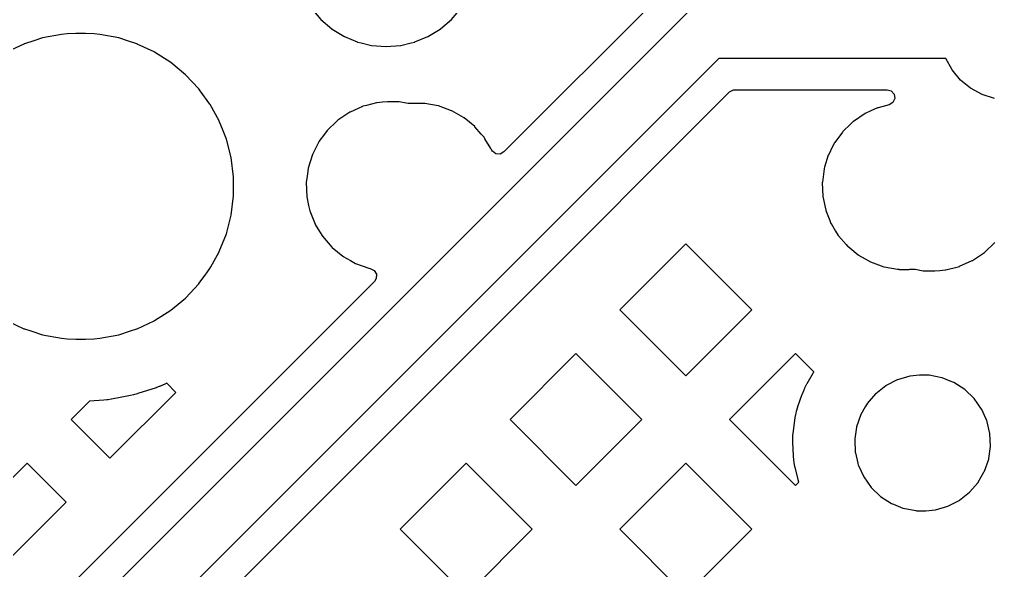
# Model space of a CAD drawing. Extents: x 124.3 to 210.2, y -114.7 to -26.3.
# Drawn here: x 177.5 to 193.42, y -65.79 to -56.77 of the extents above; entities that cross this region are included whole.
import ezdxf

# ---------------------------------------------------------------- set-up
doc = ezdxf.new("R2010")
doc.units = 0
doc.layers.add('BLACK', color=7, linetype='CONTINUOUS')

msp = doc.modelspace()

# ---------------------------------------------------------------- linework, layer by layer
at = {"layer": 'BLACK', "linetype": 'CONTINUOUS'}
for p, q in [((188.034, -56.3305), (185.428, -58.9369)), ((157.984, -87.1), (188.442, -56.6418)), ((182.276, -56.5894), (182.43, -56.77)), ((184.57, -56.77), (184.724, -56.5894)), ((182.43, -56.77), (182.611, -56.9242)), ((184.389, -56.9242), (184.57, -56.77)), ((178.279, -57.0065), (178.186, -57.0124)), ((178.419, -56.9977), (178.279, -57.0065)), ((178.421, -56.9976), (178.419, -56.9977)), ((178.419, -56.9977), (178.419, -56.9977)), ((178.579, -56.9976), (178.421, -56.9976)), ((178.581, -56.9977), (178.579, -56.9976)), ((178.721, -57.0065), (178.581, -56.9977)), ((178.581, -56.9977), (178.581, -56.9977)), ((178.814, -57.0124), (178.721, -57.0065)), ((182.611, -56.9242), (182.615, -56.9268)), ((182.615, -56.9268), (182.615, -56.9268)), ((182.615, -56.9268), (182.806, -57.0437)), ((184.194, -57.0437), (184.385, -56.9268)), ((184.385, -56.9268), (184.389, -56.9242)), ((184.385, -56.9268), (184.385, -56.9268)), ((177.573, -57.1704), (177.296, -57.3011)), ((177.577, -57.1687), (177.573, -57.1704)), ((177.573, -57.1704), (177.573, -57.1704)), ((177.582, -57.1672), (177.577, -57.1687)), ((177.735, -57.1173), (177.582, -57.1672)), ((177.876, -57.0714), (177.735, -57.1173)), ((178.186, -57.0124), (177.876, -57.0714)), ((179.124, -57.0714), (178.814, -57.0124)), ((179.265, -57.1173), (179.124, -57.0714)), ((179.418, -57.1672), (179.265, -57.1173)), ((179.423, -57.1687), (179.418, -57.1672)), ((179.427, -57.1704), (179.423, -57.1687)), ((179.704, -57.3011), (179.427, -57.1704)), ((179.427, -57.1704), (179.427, -57.1704)), ((182.806, -57.0437), (182.813, -57.0482)), ((182.813, -57.0482), (182.818, -57.0501)), ((182.818, -57.0501), (182.818, -57.0501)), ((182.818, -57.0501), (183.028, -57.1372)), ((183.028, -57.1372), (183.032, -57.1391)), ((183.032, -57.1391), (183.093, -57.1537)), ((183.093, -57.1537), (183.258, -57.1934)), ((183.742, -57.1934), (183.907, -57.1537)), ((183.907, -57.1537), (183.968, -57.1391)), ((183.968, -57.1391), (183.972, -57.1372)), ((183.972, -57.1372), (184.182, -57.0501)), ((184.182, -57.0501), (184.187, -57.0482)), ((184.182, -57.0501), (184.182, -57.0501)), ((184.187, -57.0482), (184.194, -57.0437)), ((179.708, -57.3028), (179.704, -57.3011)), ((179.704, -57.3011), (179.704, -57.3011)), ((179.974, -57.4715), (179.708, -57.3028)), ((183.258, -57.1934), (183.258, -57.1934)), ((183.258, -57.1934), (183.263, -57.1945)), ((183.263, -57.1945), (183.5, -57.2132)), ((183.5, -57.2132), (183.737, -57.1945)), ((183.737, -57.1945), (183.742, -57.1934)), ((183.742, -57.1934), (183.742, -57.1934)), ((188.946, -57.41), (158.488, -87.8682)), ((180.216, -57.6722), (179.974, -57.4715)), ((192.659, -57.41), (188.946, -57.41)), ((192.762, -57.5956), (192.659, -57.41)), ((192.899, -57.7597), (192.762, -57.5956)), ((180.432, -57.9018), (180.216, -57.6722)), ((193.064, -57.8949), (192.899, -57.7597)), ((180.434, -57.905), (180.432, -57.9018)), ((180.459, -57.939), (180.434, -57.905)), ((180.434, -57.905), (180.434, -57.905)), ((180.617, -58.1565), (180.459, -57.939)), ((185.555, -61.5201), (189.12, -57.9554)), ((189.12, -57.9554), (189.182, -57.9214)), ((189.182, -57.9214), (189.209, -57.9185)), ((189.209, -57.9185), (191.699, -57.9185)), ((191.699, -57.9185), (191.767, -57.9385)), ((191.767, -57.9385), (191.813, -57.9922)), ((193.252, -57.9963), (193.064, -57.8949)), ((183.44, -58.1234), (183.351, -58.1309)), ((183.521, -58.1165), (183.44, -58.1234)), ((183.686, -58.1165), (183.521, -58.1165)), ((183.688, -58.1166), (183.686, -58.1165)), ((183.707, -58.1175), (183.688, -58.1166)), ((183.688, -58.1166), (183.688, -58.1166)), ((183.711, -58.1177), (183.707, -58.1175)), ((183.707, -58.1175), (183.707, -58.1175)), ((183.825, -58.1384), (183.711, -58.1177)), ((191.823, -58.0624), (191.794, -58.127)), ((191.813, -57.9922), (191.823, -58.0624)), ((193.456, -58.0604), (193.252, -57.9963)), ((180.619, -58.16), (180.617, -58.1565)), ((180.767, -58.429), (180.619, -58.16)), ((180.619, -58.16), (180.619, -58.16)), ((182.91, -58.2846), (182.905, -58.2868)), ((183.114, -58.1925), (182.91, -58.2846)), ((182.91, -58.2846), (182.91, -58.2846)), ((183.119, -58.1903), (183.114, -58.1925)), ((183.114, -58.1925), (183.114, -58.1925)), ((183.18, -58.1745), (183.119, -58.1903)), ((183.341, -58.1327), (183.18, -58.1745)), ((183.346, -58.1313), (183.341, -58.1327)), ((183.341, -58.1327), (183.341, -58.1327)), ((183.351, -58.1309), (183.346, -58.1313)), ((183.351, -58.1309), (183.351, -58.1309)), ((183.858, -58.1443), (183.825, -58.1384)), ((183.891, -58.1458), (183.858, -58.1443)), ((183.933, -58.1423), (183.891, -58.1458)), ((183.942, -58.1415), (183.933, -58.1423)), ((184.104, -58.1415), (183.942, -58.1415)), ((184.106, -58.1416), (184.104, -58.1415)), ((184.111, -58.1418), (184.106, -58.1416)), ((184.106, -58.1416), (184.106, -58.1416)), ((184.128, -58.1426), (184.111, -58.1418)), ((184.132, -58.1434), (184.128, -58.1426)), ((184.35, -58.1827), (184.132, -58.1434)), ((184.132, -58.1434), (184.132, -58.1434)), ((184.355, -58.1837), (184.35, -58.1827)), ((184.35, -58.1827), (184.35, -58.1827)), ((184.572, -58.2623), (184.355, -58.1837)), ((184.577, -58.265), (184.572, -58.2623)), ((184.768, -58.3737), (184.577, -58.265)), ((191.434, -58.265), (191.337, -58.3087)), ((191.542, -58.2162), (191.434, -58.265)), ((191.547, -58.214), (191.542, -58.2162)), ((191.542, -58.2162), (191.542, -58.2162)), ((191.552, -58.2127), (191.547, -58.214)), ((191.73, -58.1665), (191.552, -58.2127)), ((191.552, -58.2127), (191.552, -58.2127)), ((191.794, -58.127), (191.73, -58.1665)), ((180.769, -58.4324), (180.767, -58.429)), ((180.831, -58.5899), (180.769, -58.4324)), ((182.69, -58.4374), (182.54, -58.58)), ((182.706, -58.4216), (182.69, -58.4374)), ((182.71, -58.4179), (182.706, -58.4216)), ((182.706, -58.4216), (182.706, -58.4216)), ((182.905, -58.2868), (182.71, -58.4179)), ((184.772, -58.3764), (184.768, -58.3737)), ((184.768, -58.3737), (184.768, -58.3737)), ((184.776, -58.3798), (184.772, -58.3764)), ((184.864, -58.4518), (184.776, -58.3798)), ((184.776, -58.3798), (184.776, -58.3798)), ((191.142, -58.4411), (191.093, -58.4876)), ((191.146, -58.4374), (191.142, -58.4411)), ((191.142, -58.4411), (191.142, -58.4411)), ((191.337, -58.3087), (191.146, -58.4374)), ((180.875, -58.7006), (180.831, -58.5899)), ((182.537, -58.5842), (182.49, -58.6476)), ((182.54, -58.58), (182.537, -58.5842)), ((182.537, -58.5842), (182.537, -58.5842)), ((184.951, -58.5226), (184.864, -58.4518)), ((184.954, -58.5266), (184.951, -58.5226)), ((185.057, -58.645), (184.954, -58.5266)), ((184.954, -58.5266), (184.954, -58.5266)), ((190.976, -58.6009), (190.968, -58.6113)), ((190.979, -58.5966), (190.976, -58.6009)), ((191.093, -58.4876), (190.979, -58.5966)), ((180.885, -58.7252), (180.875, -58.7006)), ((180.963, -59.0302), (180.885, -58.7252)), ((182.49, -58.6476), (182.4, -58.7683)), ((185.102, -58.6967), (185.057, -58.645)), ((185.117, -58.7215), (185.102, -58.6967)), ((185.214, -58.8826), (185.117, -58.7215)), ((190.968, -58.6113), (190.841, -58.7815)), ((182.331, -58.9031), (182.294, -58.9776)), ((182.398, -58.7731), (182.331, -58.9031)), ((182.4, -58.7683), (182.398, -58.7731)), ((182.398, -58.7731), (182.398, -58.7731)), ((185.221, -58.8938), (185.214, -58.8826)), ((185.223, -58.8987), (185.221, -58.8938)), ((185.226, -58.9035), (185.223, -58.8987)), ((185.238, -58.9233), (185.226, -58.9031)), ((185.226, -58.9031), (185.226, -58.9035)), ((190.812, -58.8389), (190.737, -58.9871)), ((190.839, -58.7863), (190.812, -58.8389)), ((190.841, -58.7815), (190.839, -58.7863)), ((190.839, -58.7863), (190.839, -58.7863)), ((181.002, -59.3426), (180.963, -59.0302)), ((182.294, -58.9776), (182.224, -59.2018)), ((185.294, -58.9658), (185.238, -58.9233)), ((185.365, -58.9709), (185.294, -58.9658)), ((185.428, -58.9369), (185.365, -58.9709)), ((190.735, -58.9921), (190.675, -59.1854)), ((190.737, -58.9871), (190.735, -58.9921)), ((190.735, -58.9921), (190.735, -58.9921)), ((182.223, -59.2071), (182.206, -59.3361)), ((182.224, -59.2018), (182.223, -59.2071)), ((190.668, -59.2125), (190.639, -59.4293)), ((190.675, -59.1854), (190.668, -59.2072)), ((190.668, -59.2072), (190.668, -59.2125)), ((181.002, -59.6574), (181.002, -59.3426)), ((182.206, -59.3361), (182.193, -59.4346)), ((182.193, -59.4346), (182.202, -59.6692)), ((190.639, -59.4293), (190.638, -59.4358)), ((190.638, -59.4358), (190.647, -59.6662)), ((180.963, -59.9698), (181.002, -59.6574)), ((182.202, -59.6692), (182.203, -59.6744)), ((182.203, -59.6744), (182.232, -59.8127)), ((190.647, -59.6662), (190.694, -59.8918)), ((182.232, -59.8127), (182.25, -59.899)), ((180.885, -60.2748), (180.963, -59.9698)), ((182.25, -59.899), (182.336, -60.1174)), ((190.694, -59.8918), (190.696, -59.8967)), ((190.696, -59.8967), (190.696, -59.8968)), ((190.696, -59.8968), (190.76, -60.0585)), ((182.336, -60.1174), (182.339, -60.1219)), ((182.339, -60.1219), (182.41, -60.2384)), ((190.76, -60.0585), (190.779, -60.1062)), ((190.779, -60.1062), (190.782, -60.1108)), ((190.782, -60.1108), (190.782, -60.1108)), ((190.782, -60.1108), (190.855, -60.2317)), ((180.769, -60.5676), (180.885, -60.2748)), ((182.41, -60.2384), (182.458, -60.3181)), ((182.458, -60.3181), (182.612, -60.4954)), ((190.855, -60.2317), (190.898, -60.3033)), ((190.898, -60.3033), (190.902, -60.3073)), ((190.902, -60.3073), (191.026, -60.4502)), ((182.612, -60.4954), (182.616, -60.4988)), ((182.616, -60.4988), (182.789, -60.6409)), ((188.403, -60.4411), (187.324, -61.5201)), ((189.482, -61.5201), (188.403, -60.4411)), ((191.026, -60.4502), (191.049, -60.4774)), ((191.049, -60.4774), (191.054, -60.4808)), ((191.054, -60.4808), (191.224, -60.6202)), ((193.29, -60.5821), (193.46, -60.42)), ((180.633, -60.8147), (180.767, -60.571)), ((180.767, -60.571), (180.769, -60.5676)), ((180.767, -60.571), (180.767, -60.571)), ((182.789, -60.6409), (182.789, -60.6409)), ((182.789, -60.6409), (182.794, -60.6443)), ((182.794, -60.6443), (182.798, -60.6469)), ((182.798, -60.6469), (182.798, -60.6469)), ((182.798, -60.6469), (182.918, -60.7154)), ((191.224, -60.6202), (191.224, -60.6202)), ((191.224, -60.6202), (191.228, -60.6236)), ((191.228, -60.6236), (191.232, -60.6263)), ((191.232, -60.6263), (191.232, -60.6263)), ((191.232, -60.6263), (191.341, -60.6883)), ((193.095, -60.7132), (193.29, -60.5821)), ((180.617, -60.8435), (180.633, -60.8147)), ((182.918, -60.7154), (182.998, -60.7605)), ((182.998, -60.7605), (183.218, -60.8406)), ((191.341, -60.6883), (191.428, -60.7377)), ((191.428, -60.7377), (191.645, -60.8163)), ((191.645, -60.8163), (191.65, -60.8173)), ((191.65, -60.8173), (191.65, -60.8173)), ((191.65, -60.8173), (191.868, -60.8566)), ((192.659, -60.8673), (192.861, -60.8149)), ((192.861, -60.8149), (192.881, -60.8097)), ((192.881, -60.8097), (192.886, -60.8075)), ((192.886, -60.8075), (193.09, -60.7154)), ((192.886, -60.8075), (192.886, -60.8075)), ((193.09, -60.7154), (193.095, -60.7132)), ((193.09, -60.7154), (193.09, -60.7154)), ((180.437, -61.091), (180.538, -60.952)), ((180.538, -60.952), (180.617, -60.8435)), ((183.218, -60.8406), (183.237, -60.8439)), ((183.237, -60.8439), (183.24, -60.8445)), ((183.24, -60.8445), (183.304, -60.8763)), ((183.304, -60.8763), (183.34, -60.9374)), ((183.34, -60.9374), (183.337, -61.0084)), ((191.868, -60.8566), (191.868, -60.8566)), ((191.868, -60.8566), (191.872, -60.8574)), ((191.872, -60.8574), (191.889, -60.8582)), ((191.889, -60.8582), (191.894, -60.8584)), ((191.894, -60.8584), (191.894, -60.8584)), ((191.894, -60.8584), (191.896, -60.8585)), ((191.896, -60.8585), (192.058, -60.8585)), ((192.058, -60.8585), (192.071, -60.8574)), ((192.071, -60.8574), (192.109, -60.8542)), ((192.109, -60.8542), (192.142, -60.8557)), ((192.142, -60.8557), (192.156, -60.8583)), ((192.156, -60.8583), (192.289, -60.8823)), ((192.289, -60.8823), (192.293, -60.8825)), ((192.293, -60.8825), (192.293, -60.8825)), ((192.293, -60.8825), (192.312, -60.8834)), ((192.312, -60.8834), (192.312, -60.8834)), ((192.312, -60.8834), (192.314, -60.8835)), ((192.314, -60.8835), (192.479, -60.8835)), ((192.479, -60.8835), (192.56, -60.8766)), ((192.56, -60.8766), (192.649, -60.8691)), ((192.649, -60.8691), (192.654, -60.8687)), ((192.649, -60.8691), (192.649, -60.8691)), ((192.654, -60.8687), (192.659, -60.8673)), ((192.659, -60.8673), (192.659, -60.8673)), ((183.307, -61.0576), (166.428, -77.9369)), ((180.216, -61.3278), (180.432, -61.0982)), ((180.432, -61.0982), (180.437, -61.091)), ((183.337, -61.0084), (183.307, -61.0576)), ((179.974, -61.5285), (180.216, -61.3278)), ((171.274, -75.8014), (185.555, -61.5201)), ((179.708, -61.6972), (179.974, -61.5285)), ((187.324, -61.5201), (188.403, -62.5991)), ((188.403, -62.5991), (189.482, -61.5201)), ((177.296, -61.6989), (177.573, -61.8296)), ((179.427, -61.8296), (179.704, -61.6989)), ((179.704, -61.6989), (179.708, -61.6972)), ((179.704, -61.6989), (179.704, -61.6989)), ((177.573, -61.8296), (177.573, -61.8296)), ((177.573, -61.8296), (177.577, -61.8313)), ((177.577, -61.8313), (177.581, -61.8325)), ((177.581, -61.8325), (177.581, -61.8325)), ((177.581, -61.8325), (177.684, -61.866)), ((177.684, -61.866), (177.876, -61.9286)), ((177.876, -61.9286), (178.186, -61.9876)), ((178.814, -61.9876), (179.124, -61.9286)), ((179.124, -61.9286), (179.316, -61.866)), ((179.316, -61.866), (179.419, -61.8325)), ((179.419, -61.8325), (179.423, -61.8313)), ((179.419, -61.8325), (179.419, -61.8325)), ((179.423, -61.8313), (179.427, -61.8296)), ((179.427, -61.8296), (179.427, -61.8296)), ((178.186, -61.9876), (178.279, -61.9935)), ((178.279, -61.9935), (178.419, -62.0023)), ((178.419, -62.0023), (178.419, -62.0023)), ((178.419, -62.0023), (178.421, -62.0024)), ((178.421, -62.0024), (178.579, -62.0024)), ((178.579, -62.0024), (178.581, -62.0023)), ((178.581, -62.0023), (178.721, -61.9935)), ((178.581, -62.0023), (178.581, -62.0023)), ((178.721, -61.9935), (178.814, -61.9876)), ((186.607, -62.2371), (185.528, -63.3161)), ((187.686, -63.3161), (186.607, -62.2371)), ((190.199, -62.2371), (189.12, -63.3161)), ((190.5, -62.5381), (190.199, -62.2371)), ((190.39, -62.7287), (190.496, -62.5456)), ((190.496, -62.5456), (190.499, -62.5405)), ((190.499, -62.5405), (190.5, -62.5381)), ((179.909, -62.7232), (179.855, -62.7488)), ((180.058, -62.8722), (179.909, -62.7232)), ((190.354, -62.7983), (190.387, -62.7339)), ((190.387, -62.7339), (190.39, -62.7287)), ((191.861, -62.6688), (191.684, -62.7602)), ((191.866, -62.6661), (191.861, -62.6688)), ((191.861, -62.6688), (191.861, -62.6688)), ((192.069, -62.6065), (191.866, -62.6661)), ((192.227, -62.5915), (192.069, -62.6065)), ((192.383, -62.5915), (192.227, -62.5915)), ((192.389, -62.5918), (192.383, -62.5915)), ((192.596, -62.6323), (192.389, -62.5918)), ((192.602, -62.6346), (192.596, -62.6323)), ((192.732, -62.6872), (192.602, -62.6346)), ((192.602, -62.6346), (192.602, -62.6346)), ((192.792, -62.7114), (192.732, -62.6872)), ((192.97, -62.8261), (192.792, -62.7114)), ((178.979, -63.9513), (180.058, -62.8722)), ((179.433, -62.8941), (179.387, -62.9075)), ((179.437, -62.8929), (179.433, -62.8941)), ((179.736, -62.7956), (179.437, -62.8929)), ((179.74, -62.7944), (179.736, -62.7956)), ((179.785, -62.7781), (179.74, -62.7944)), ((179.789, -62.7767), (179.785, -62.7781)), ((179.804, -62.7709), (179.789, -62.7767)), ((179.807, -62.7694), (179.804, -62.7709)), ((179.851, -62.7504), (179.807, -62.7694)), ((179.855, -62.7488), (179.851, -62.7504)), ((190.31, -62.9038), (190.312, -62.8982)), ((190.312, -62.8982), (190.339, -62.831)), ((190.339, -62.831), (190.341, -62.8254)), ((190.341, -62.8254), (190.351, -62.8037)), ((190.351, -62.8037), (190.354, -62.7983)), ((191.508, -62.8981), (191.406, -63.0156)), ((191.512, -62.8936), (191.508, -62.8981)), ((191.508, -62.8981), (191.508, -62.8981)), ((191.678, -62.7629), (191.512, -62.8936)), ((191.684, -62.7602), (191.678, -62.7629)), ((191.684, -62.7602), (191.684, -62.7602)), ((193.123, -62.9724), (192.97, -62.8261)), ((178.646, -63.0142), (178.344, -63.3161)), ((178.878, -62.9996), (178.646, -63.0142)), ((178.882, -62.9993), (178.878, -62.9996)), ((178.93, -62.9948), (178.882, -62.9993)), ((178.933, -62.9943), (178.93, -62.9948)), ((178.949, -62.9923), (178.933, -62.9943)), ((178.953, -62.9918), (178.949, -62.9923)), ((179, -62.9843), (178.953, -62.9918)), ((179.004, -62.9836), (179, -62.9843)), ((179.314, -62.9246), (179.004, -62.9836)), ((179.317, -62.9238), (179.314, -62.9246)), ((179.364, -62.9134), (179.317, -62.9238)), ((179.368, -62.9124), (179.364, -62.9134)), ((179.383, -62.9085), (179.368, -62.9124)), ((179.387, -62.9075), (179.383, -62.9085)), ((190.24, -63.1036), (190.31, -62.9038)), ((191.37, -63.0586), (191.341, -63.1093)), ((191.373, -63.0534), (191.37, -63.0585)), ((191.37, -63.0585), (191.37, -63.0586)), ((191.406, -63.0156), (191.373, -63.0534)), ((193.245, -63.1449), (193.123, -62.9724)), ((190.196, -63.2849), (190.209, -63.2137)), ((190.209, -63.2137), (190.211, -63.2079)), ((190.211, -63.2079), (190.216, -63.1846)), ((190.216, -63.1846), (190.218, -63.1789)), ((190.218, -63.1789), (190.238, -63.1093)), ((190.238, -63.1093), (190.24, -63.1036)), ((191.341, -63.1093), (191.268, -63.2365)), ((193.248, -63.1504), (193.245, -63.1449)), ((193.316, -63.2996), (193.248, -63.1504)), ((178.344, -63.3161), (178.979, -63.9513)), ((185.528, -63.3161), (186.607, -64.3952)), ((186.607, -64.3952), (187.686, -63.3161)), ((189.12, -63.3161), (190.199, -64.3952)), ((190.164, -63.5001), (190.195, -63.2908)), ((190.195, -63.2908), (190.196, -63.2849)), ((191.268, -63.2365), (191.198, -63.4363)), ((193.323, -63.3161), (193.316, -63.2996)), ((193.333, -63.3375), (193.323, -63.3161)), ((193.334, -63.3433), (193.333, -63.3375)), ((193.337, -63.3528), (193.334, -63.3433)), ((193.334, -63.3433), (193.334, -63.3433)), ((193.382, -63.5431), (193.337, -63.3528)), ((190.157, -63.5782), (190.164, -63.506)), ((190.164, -63.506), (190.164, -63.5001)), ((191.197, -63.4422), (191.17, -63.6312)), ((191.198, -63.4363), (191.197, -63.4422)), ((191.197, -63.4422), (191.197, -63.4422)), ((190.155, -63.6081), (190.156, -63.5842)), ((190.155, -63.614), (190.155, -63.6081)), ((190.155, -63.6456), (190.155, -63.614)), ((190.155, -63.6865), (190.155, -63.6456)), ((190.155, -63.6925), (190.155, -63.6865)), ((190.165, -63.9038), (190.155, -63.6925)), ((190.156, -63.5842), (190.157, -63.5782)), ((191.17, -63.6312), (191.168, -63.6456)), ((191.168, -63.6456), (191.178, -63.8569)), ((193.392, -63.7544), (193.382, -63.5431)), ((191.178, -63.8569), (191.179, -63.8627)), ((193.364, -63.9523), (193.391, -63.7603)), ((193.391, -63.7603), (193.392, -63.7544)), ((193.391, -63.7603), (193.391, -63.7603)), ((190.165, -63.9098), (190.165, -63.9038)), ((190.172, -63.9819), (190.165, -63.9098)), ((190.173, -63.9878), (190.172, -63.9819)), ((190.176, -64.0115), (190.173, -63.9878)), ((190.177, -64.0174), (190.176, -64.0115)), ((190.191, -64.0886), (190.177, -64.0174)), ((191.179, -63.8627), (191.179, -63.8627)), ((191.179, -63.8627), (191.22, -64.0332)), ((193.292, -64.1635), (193.362, -63.9637)), ((193.362, -63.9637), (193.364, -63.9523)), ((177.627, -64.0332), (176.548, -65.1122)), ((178.262, -64.6683), (177.627, -64.0332)), ((184.811, -64.0332), (183.732, -65.1122)), ((185.89, -65.1122), (184.811, -64.0332)), ((188.403, -64.0332), (187.324, -65.1122)), ((189.482, -65.1122), (188.403, -64.0332)), ((190.192, -64.0945), (190.191, -64.0886)), ((190.241, -64.3001), (190.192, -64.0945)), ((191.22, -64.0332), (191.227, -64.0625)), ((191.227, -64.0625), (191.23, -64.068)), ((191.23, -64.068), (191.23, -64.068)), ((191.23, -64.068), (191.273, -64.1635)), ((191.273, -64.1635), (191.315, -64.2551)), ((193.19, -64.3414), (193.289, -64.1687)), ((193.289, -64.1687), (193.292, -64.1635)), ((190.243, -64.3059), (190.241, -64.3001)), ((190.253, -64.3414), (190.243, -64.3059)), ((191.315, -64.2551), (191.437, -64.4276)), ((190.199, -64.3952), (190.253, -64.3414)), ((191.437, -64.4276), (191.59, -64.5739)), ((193.052, -64.5019), (193.183, -64.3512)), ((193.183, -64.3512), (193.187, -64.3466)), ((193.187, -64.3466), (193.19, -64.3415)), ((193.19, -64.3415), (193.19, -64.3414)), ((191.59, -64.5739), (191.768, -64.6886)), ((192.777, -64.6909), (192.876, -64.6398)), ((192.876, -64.6398), (192.882, -64.6371)), ((192.876, -64.6398), (192.876, -64.6398)), ((192.882, -64.6371), (193.048, -64.5064)), ((193.048, -64.5064), (193.052, -64.5019)), ((193.052, -64.5019), (193.052, -64.5019)), ((177.183, -65.7473), (178.262, -64.6683)), ((191.768, -64.6886), (191.801, -64.7021)), ((191.801, -64.7021), (191.958, -64.7654)), ((191.958, -64.7654), (191.958, -64.7654)), ((191.958, -64.7654), (191.964, -64.7677)), ((191.964, -64.7677), (192.171, -64.8082)), ((192.171, -64.8082), (192.177, -64.8085)), ((192.177, -64.8085), (192.333, -64.8085)), ((192.333, -64.8085), (192.491, -64.7935)), ((192.491, -64.7935), (192.694, -64.7339)), ((192.694, -64.7339), (192.777, -64.6909)), ((183.732, -65.1122), (184.811, -66.1912)), ((184.811, -66.1912), (185.89, -65.1122)), ((187.324, -65.1122), (188.403, -66.1912)), ((188.403, -66.1912), (189.482, -65.1122))]:
    msp.add_line(p, q, dxfattribs=at)

doc.saveas('drawing.dxf')
